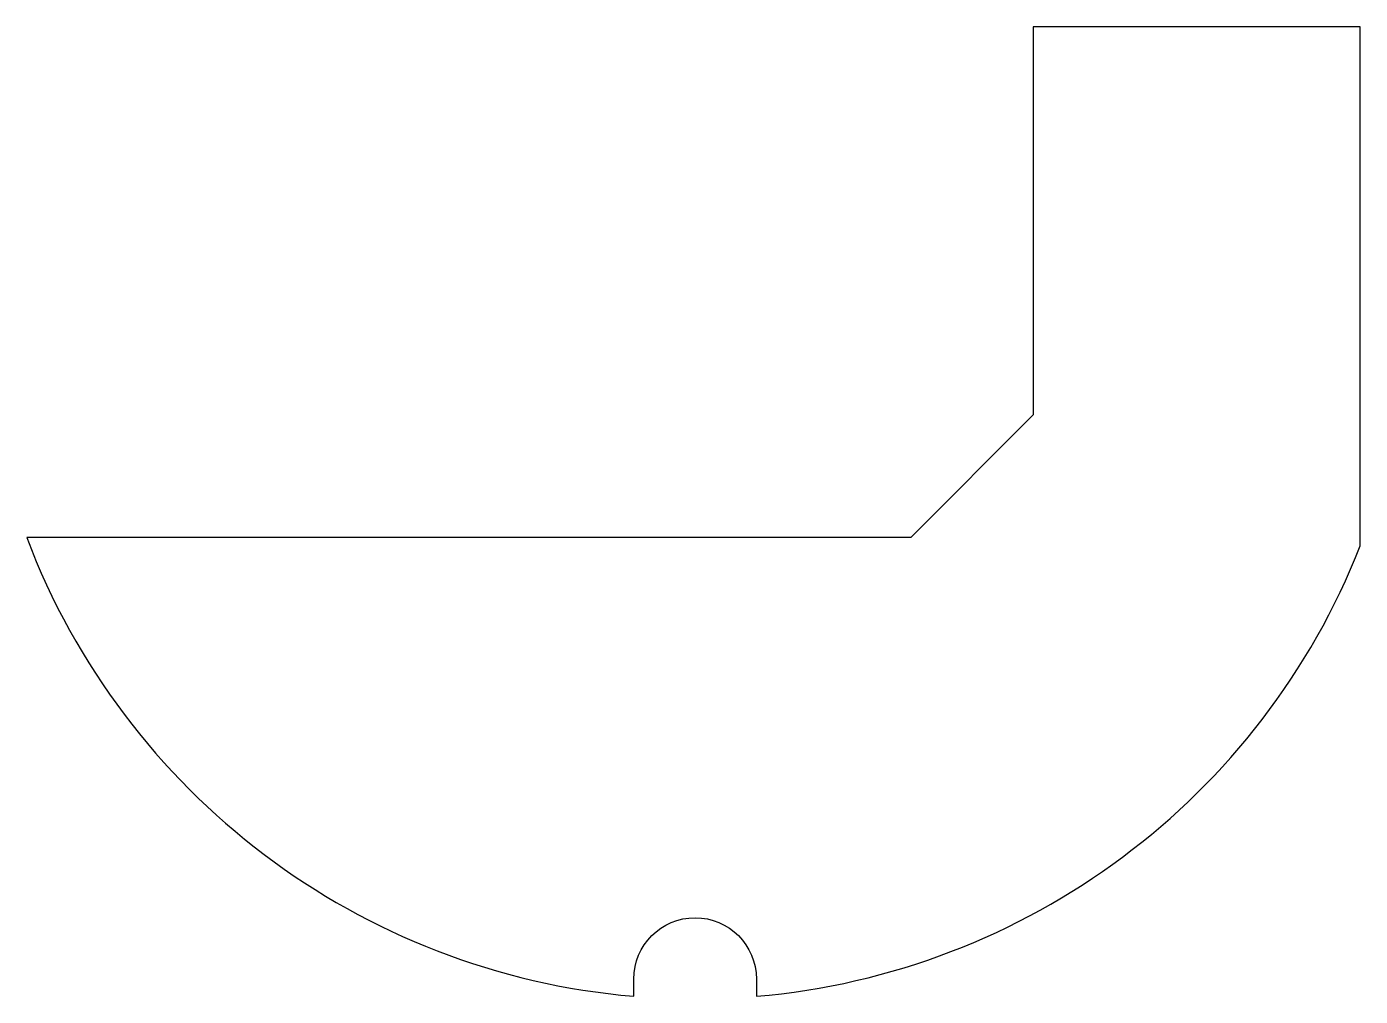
# Model space of a CAD drawing. Header units: millimetres. Extents: x -65.3 to 0, y -47.4 to 0.
import ezdxf

# ---------------------------------------------------------------- set-up
doc = ezdxf.new("R2010")
doc.units = ezdxf.units.MM
doc.layers.get('0').update_dxf_attribs({"linetype": 'CONTINUOUS'})

msp = doc.modelspace()

# ---------------------------------------------------------------- linework, layer by layer
msp.add_lwpolyline([(-16, -19), (-22, -25), (-65.254, -25, 0.288234), (-35.55, -47.447), (-35.55, -46.6, -1), (-29.55, -46.6), (-29.55, -47.447, 0.284918), (0, -25.4), (0, 0), (-16, 0)], format="xyb", close=True)

doc.saveas('drawing.dxf')
